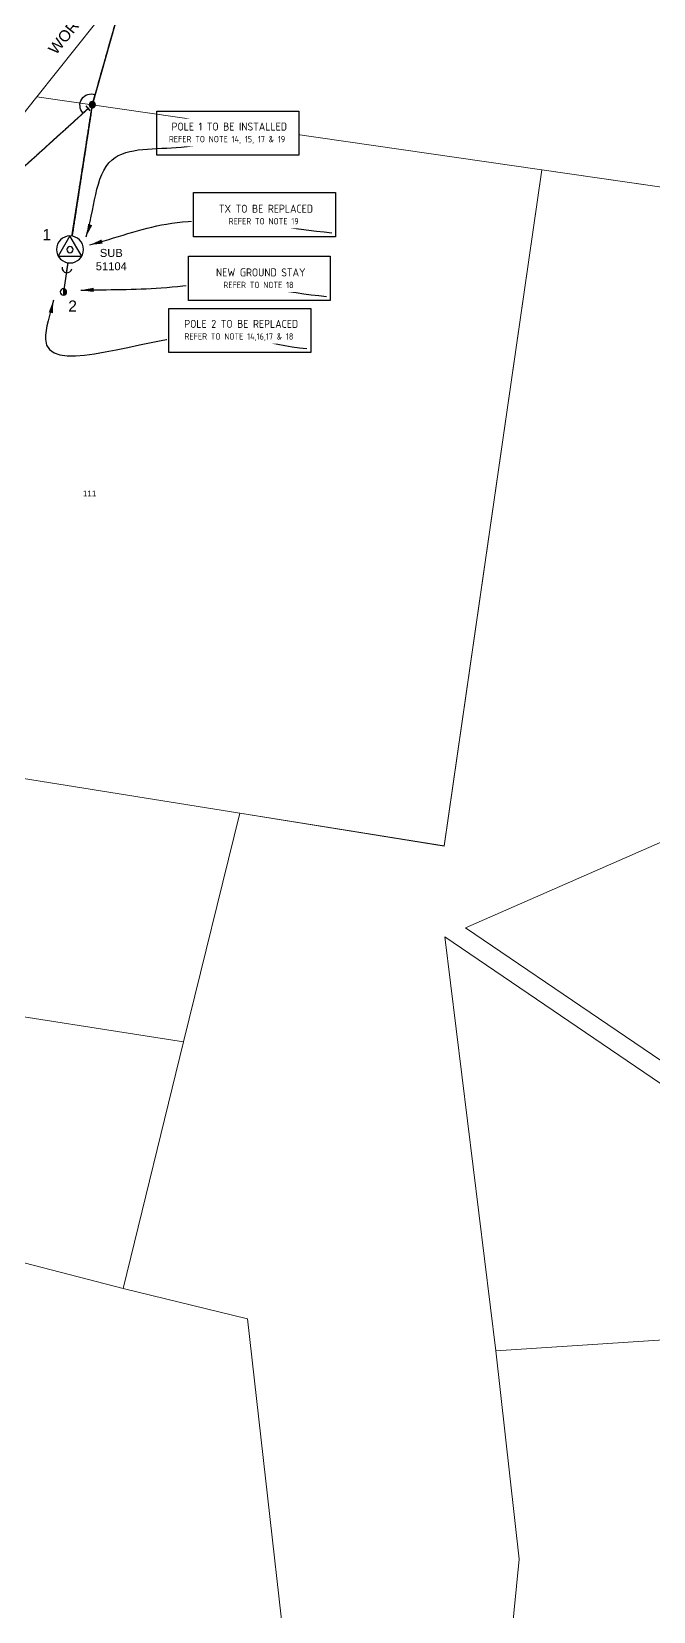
# Model space of a CAD drawing. Header units: metres. Extents: x 282960 to 285195, y 6134329 to 6136665.
# Drawn here: x 283700 to 283894.5, y 6135110.5 to 6135604 of the extents above; entities that cross this region are included whole.
import ezdxf
from ezdxf.enums import TextEntityAlignment as Align

# ---------------------------------------------------------------- set-up
doc = ezdxf.new("R2010")
doc.units = ezdxf.units.M
doc.linetypes.add('Cable Exist OH', pattern=[1, 1, 0])
doc.linetypes.add('Cable New OH', pattern=[6, 4, -2])
doc.layers.get('0').update_dxf_attribs({"color": 6})
doc.layers.add('Cadastre Land Parcels_SP_EXT', color=9, linetype='Continuous', lineweight=5)
doc.layers.add('Cadastre Roads_SP_EXT', color=9, linetype='Continuous', lineweight=5)
for name, color, linetype in [('Equip_HV_MOD', 3, 'Continuous'), ('Mains_HV_MOD', 3, 'Continuous'), ('Mains_LV_MOD', 3, 'Continuous'), ('Mains_LV_NEW_E23', 2, 'Continuous'), ('Notes', 7, 'Continuous'), ('Notes_HV_MISC', 7, 'Continuous'), ('Notes_LV_MISC', 7, 'Continuous'), ('Notes_SP_MISC', 7, 'Continuous'), ('OH_Details_SP_MISC', 7, 'Continuous'), ('Sub_SP_TR_HV_LV_MOD', 3, 'Continuous'), ('SupportsOH_SP_NEW', 2, 'Continuous'), ('SupportsOH_SP_TR_HV_LV_SL_EXT', 7, 'Continuous'), ('SupportsOH_SP_TR_HV_LV_SL_MOD', 3, 'Continuous'), ('SupportsOH_SP_TR_HV_LV_SL_NEW', 2, 'Continuous')]:
    doc.layers.add(name, color=color, linetype=linetype)
doc.styles.add('ieISOCP', font='isocp.shx')
doc.styles.add('POLE_LABEL', font='arial.ttf')
doc.styles.get("Standard").update_dxf_attribs({"font": 'arial.ttf'})
doc.linetypes.add('Trench-SL', pattern='A,4.5,-1.5,[133,ltypeshp.shx,S=0.5,R=0,X=-0.65,Y=-0.075],-1.2', length=7.2)
doc.dimstyles.get("Standard").update_dxf_attribs({"dimtxt": 0.18, "dimasz": 0.18, "dimexe": 0.18, "dimexo": 0.0625, "dimgap": 0.09, "dimtad": 0, "dimtih": 1, "dimtoh": 1, "dimdec": 4, "dimzin": 0, "dimdsep": 46, "dimtxsty": 'Standard', "dimcen": 0.09, "dimadec": 0, "dimazin": 0, "dimtfac": 1, "dimtdec": 4, "dimtofl": 0, "dimtmove": 0, "dimatfit": 3, "dimfxl": 1, "dimtolj": 1, "dimtzin": 0, "dimarcsym": 0})

# ---------------------------------------------------------------- blocks, each defined once
blk = doc.blocks.new('SUB_POLE_EXT')
blk.add_wipeout([(0, 4.22), (0.42, 4.2), (0.83, 4.14), (1.21, 4.05), (1.62, 3.9), (1.99, 3.72), (2.35, 3.51), (2.68, 3.26), (2.99, 2.99), (3.28, 2.66), (3.52, 2.34), (3.76, 1.92), (3.9, 1.62), (4.04, 1.23), (4.18, 0.63), (4.22, 0), (4.18, -0.61), (4.06, -1.15), (3.9, -1.62), (3.58, -2.24), (3.22, -2.73), (2.97, -3.01), (2.68, -3.26), (2.36, -3.5), (2, -3.72), (1.64, -3.89), (1.25, -4.03), (0.82, -4.14), (0.42, -4.2), (0, -4.22), (-0.41, -4.2), (-0.8, -4.15), (-1.21, -4.05), (-1.62, -3.9), (-1.99, -3.73), (-2.35, -3.51), (-2.68, -3.26), (-2.96, -3.02), (-3.23, -2.72), (-3.51, -2.35), (-3.71, -2.01), (-3.91, -1.6), (-4.05, -1.21), (-4.16, -0.76), (-4.22, -0.14), (-4.21, 0.39), (-4.14, 0.83), (-4.03, 1.27), (-3.9, 1.63), (-3.71, 2.02), (-3.5, 2.37), (-3.28, 2.67), (-2.99, 2.99), (-2.68, 3.27), (-2.33, 3.52), (-1.98, 3.73), (-1.63, 3.9), (-1.2, 4.05), (-0.78, 4.15), (-0.4, 4.21)])
blk.add_line((2.16, 0.48), (2.16, 0.48, 0))
blk.add_lwpolyline([(-4.22, 0, 1), (4.22, 0, 1)], format="xyb", close=True)
blk.add_lwpolyline([(2.14, 0.52), (0, 4.22), (-3.66, -2.11), (3.66, -2.11)], close=True)
for tag, height, flags, p in [('STREET_CODE', 0.2, 9, (1.5, 0)), ('ASSET_NUM', 3.5, 8, (2, 2)), ('CONSTRUCTED_VOLTAGE', 0.2, 9, (1.5, -0.2)), ('OPERATING_VOLTAGE', 0.2, 9, (1.5, -0.6)), ('OPERATED_BY', 0.2, 9, (1.5, -0.8)), ('ORIENTATION', 0.2, 9, (1.5, -1.2)), ('OWNED_BY', 0.2, 9, (1.5, -1.4)), ('SECONDARY_VOLTAGE', 0.2, 9, (1.5, -1.6)), ('STATE', 0.2, 9, (1.5, -1.8)), ('SUBSTATION_TYPE', 0.2, 9, (1.5, -2)), ('STREETNAME', 0.2, 9, (1.5, -2.8)), ('SUBURB', 0.2, 9, (1.5, -3)), ('Z', 0.2, 1, (1.5, -3.4)), ('NO_PHASES', 0.2, 9, (1.5, -0.4)), ('MAINTAINED_BY', 0.2, 9, (1.5, -1)), ('USAGE', 0.2, 9, (1.5, -2.2)), ('LEGEND', 0.2, 9, (1.5, -2.4)), ('LOCATION', 0.2, 9, (1.5, -2.6)), ('NOTES', 0.2, 9, (1.5, -3.2))]:
    blk.add_attdef(tag, text='', height=height, dxfattribs=dict(flags=flags)).set_placement(p, align=Align.MIDDLE_LEFT)
blk = doc.blocks.new('POLE_EXT')
blk.add_hatch(color=256).paths.add_polyline_path([(-1, 0, 1), (1, 0, 1)])
blk.add_lwpolyline([(-1, 0, 1), (1, 0, 1)], format="xyb", close=True)
for tag, height, flags, p in [('pNumber', 2.5, 8, (-17.84, 2.07)), ('OWNED_BY', 0.2, 9, (1.35, -0.4)), ('SPECIAL_USE', 0.2, 9, (1.35, -0.8)), ('STATE', 0.2, 9, (1.35, -1)), ('cLV', 0.2, 9, (1.35, -1.4)), ('hDepth', 0.2, 9, (1.35, -1.6)), ('hDia', 0.2, 9, (1.35, -1.8)), ('cHV', 0.2, 9, (1.35, -2)), ('cLinedev', 0.2, 9, (1.35, -3.4)), ('pExisting', 0.2, 9, (1.35, -3.8)), ('pFooting', 0.2, 9, (1.35, -4.4)), ('pNew', 0.2, 9, (1.35, -4.6)), ('pRelocate', 0.2, 9, (1.35, -5)), ('PARENT', 0.2, 9, (1.35, -0.6)), ('USAGE', 0.2, 9, (1.35, -1.2)), ('LBRACKET', 0.2, 9, (1.35, -2.2)), ('LExisting', 0.2, 9, (1.35, -2.4)), ('LANTNUMBER', 0.2, 9, (1.35, -2.6)), ('LOther', 0.2, 9, (1.35, -2.8)), ('LRemove', 0.2, 9, (1.35, -3)), ('LEGEND', 0.2, 9, (1.35, -3.2)), ('LOCATION', 0.2, 9, (1.35, -3.6)), ('PFNUMBER', 0.2, 9, (1.35, -4)), ('NEWPFNUMBER', 0.2, 9, (1.35, -4.2)), ('pRemove', 0.2, 9, (1.35, -5.2)), ('pReplace', 0.2, 9, (1.35, -5.4)), ('pStay', 0.2, 9, (1.35, -5.6)), ('pType', 0.2, 9, (1.35, -5.8)), ('cspan', 0.2, 9, (1.35, -6)), ('STREETNAME', 0.2, 9, (1.35, -6.2)), ('SUBURB', 0.2, 9, (1.35, -6.4)), ('OPERATED_BY', 0.2, 9, (1.36, -7.01)), ('NOTES', 0.2, 9, (1.35, -6.6)), ('MAINTAINED_BY', 0.2, 9, (1.36, -6.81))]:
    blk.add_attdef(tag, text='', height=height, dxfattribs=dict(flags=flags)).set_placement(p, align=Align.MIDDLE_LEFT)
at = {"style": 'POLE_LABEL'}
for tag, height, flags, p in [('STRUCTURE_PLANT_NUMBER', 0.2, 9, (1.35, 0.03)), ('ASSET_NUM', 2.5, 8, (2, 2)), ('STREET_CODE', 0.2, 9, (1.35, -0.2))]:
    blk.add_attdef(tag, text='', height=height, dxfattribs=dict(at, flags=flags)).set_placement(p, align=Align.MIDDLE_LEFT)
at = {"flags": 1}
blk.add_attdef('Z', (1.35, -7.33), '', height=0.2, dxfattribs=at)
blk = doc.blocks.new('HV_End Shackle_EXT')
blk.add_wipeout([(-0.25, 0), (-0.25, 1.81), (0.25, 1.82), (0.25, 0)])
blk.add_line((1, 1.81), (-1, 1.81))
for tag, flags, p in [('CONNECTOR_TYPE', 9, (1.5, 0)), ('CONSTRUCTED_VOLTAGE', 9, (1.5, -0.2)), ('OPERATING_VOLTAGE', 9, (1.5, -0.6)), ('ORIENTATION', 9, (1.5, -0.8)), ('OWNED_BY', 9, (1.5, -1)), ('OPERATED_BY', 9, (1.5, -1.2)), ('STATE', 9, (1.5, -1.6)), ('Z', 1, (1.5, -2.2)), ('NO_PHASES', 9, (1.5, -0.4)), ('MAINTAINED_BY', 9, (1.5, -1.4)), ('USAGE', 9, (1.5, -1.8)), ('NOTES', 9, (1.5, -2))]:
    blk.add_attdef(tag, text='', height=0.2, dxfattribs=dict(flags=flags)).set_placement(p, align=Align.MIDDLE_LEFT)
blk = doc.blocks.new('POLE_REPLACE_NEW')
for tag, flags, p in [('PFNUMBER', 9, (1.5, -3.6)), ('NEWPFNUMBER', 9, (1.5, -3.8)), ('pFooting', 9, (1.5, -4)), ('pNew', 9, (1.5, -4.2)), ('pRelocate', 9, (1.5, -4.6)), ('pRemove', 9, (1.5, -4.8)), ('pReplace', 9, (1.5, -5)), ('cspan', 9, (1.5, -5.6)), ('SUBURB', 9, (1.5, -5.8)), ('STREETNAME', 9, (1.5, -6)), ('OPERATED_BY', 9, (1.5, -6.6)), ('Z', 1, (1.5, -7)), ('pStay', 9, (1.5, -5.2)), ('pType', 9, (1.5, -5.4)), ('LOCATION', 9, (1.5, -6.2)), ('NOTES', 9, (1.5, -6.4)), ('MAINTAINED_BY', 9, (1.5, -6.8))]:
    blk.add_attdef(tag, text='', height=0.2, dxfattribs=dict(flags=flags)).set_placement(p, align=Align.MIDDLE_LEFT)
blk.add_wipeout([(0, 1), (-0.13, 0.99), (-0.25, 0.97), (-0.37, 0.93), (-0.48, 0.88), (-0.59, 0.81), (-0.68, 0.73), (-0.77, 0.64), (-0.84, 0.54), (-0.9, 0.43), (-0.95, 0.31), (-0.98, 0.19), (-1, 0.06), (-1, -0.06), (-0.98, -0.19), (-0.95, -0.31), (-0.9, -0.43), (-0.84, -0.54), (-0.77, -0.64), (-0.68, -0.73), (-0.59, -0.81), (-0.48, -0.88), (-0.37, -0.93), (-0.25, -0.97), (-0.13, -0.99), (0, -1), (0.13, -0.99), (0.25, -0.97), (0.37, -0.93), (0.48, -0.88), (0.59, -0.81), (0.68, -0.73), (0.77, -0.64), (0.84, -0.54), (0.9, -0.43), (0.95, -0.31), (0.98, -0.19), (1, -0.06), (1, 0.06), (0.98, 0.19), (0.95, 0.31), (0.9, 0.43), (0.84, 0.54), (0.77, 0.64), (0.68, 0.73), (0.59, 0.81), (0.48, 0.88), (0.37, 0.93), (0.25, 0.97), (0.13, 0.99)])
h = blk.add_hatch(color=256)
edge = h.paths.add_edge_path()
edge.add_arc((0, 0), 1, 270, 450)
edge.add_line((0, 1), (0, -1))
blk.add_lwpolyline([(0, 1), (0, -1)])
at = {"lineweight": -3}
blk.add_arc((0, 0), 1, 90, 270, dxfattribs=at)
blk.add_arc((0, 0), 1, 270, 90)
at = {"style": 'POLE_LABEL', "flags": 9}
blk.add_attdef('STRUCTURE_PLANT_NUMBER', text='', height=0.2, dxfattribs=at).set_placement((1.5, 0.24), align=Align.MIDDLE_LEFT)
for tag, height, flags, p in [('STREET_CODE', 0.2, 9, (1.5, 0)), ('ASSET_NUM', 2.5, 8, (2, 2)), ('OWNED_BY', 0.2, 9, (1.5, -0.2)), ('SPECIAL_USE', 0.2, 9, (1.5, -0.6)), ('STATE', 0.2, 9, (1.5, -0.8)), ('cLV', 0.2, 9, (1.5, -1.2)), ('cHV', 0.2, 9, (1.5, -1.8)), ('cLinedev', 0.2, 9, (1.5, -3.2)), ('PARENT', 0.2, 9, (1.5, -0.4)), ('USAGE', 0.2, 9, (1.5, -1)), ('hDepth', 0.2, 9, (1.5, -1.4)), ('hDia', 0.2, 9, (1.5, -1.6)), ('LBRACKET', 0.2, 9, (1.5, -2)), ('LExisting', 0.2, 9, (1.5, -2.2)), ('LANTNUMBER', 0.2, 9, (1.5, -2.4)), ('LOther', 0.2, 9, (1.5, -2.6)), ('LRemove', 0.2, 9, (1.5, -2.8)), ('LEGEND', 0.2, 9, (1.5, -3)), ('pExisting', 0.2, 9, (1.5, -3.4)), ('pNumber', 2, 8, (1.5, -4.4))]:
    blk.add_attdef(tag, text='', height=height, dxfattribs=dict(flags=flags)).set_placement(p, align=Align.MIDDLE_LEFT)
blk = doc.blocks.new('POLE_NEW')
for tag, height, flags, p in [('pNumber', 2.5, 8, (-17.84, 2.07)), ('OWNED_BY', 0.2, 9, (1.15, -0.4)), ('SPECIAL_USE', 0.2, 9, (1.15, -0.8)), ('STATE', 0.2, 9, (1.15, -1)), ('cLV', 0.2, 9, (1.15, -1.4)), ('hDepth', 0.2, 9, (1.15, -1.6)), ('hDia', 0.2, 9, (1.15, -1.8)), ('cHV', 0.2, 9, (1.15, -2)), ('cLinedev', 0.2, 9, (1.15, -3.4)), ('pExisting', 0.2, 9, (1.15, -3.6)), ('pFooting', 0.2, 9, (1.15, -4.2)), ('pNew', 0.2, 9, (1.15, -4.4)), ('pRelocate', 0.2, 9, (1.15, -4.8)), ('pRemove', 0.2, 9, (1.15, -5)), ('PARENT', 0.2, 9, (1.15, -0.6)), ('USAGE', 0.2, 9, (1.15, -1.2)), ('LBRACKET', 0.2, 9, (1.15, -2.2)), ('LExisting', 0.2, 9, (1.15, -2.4)), ('LANTNUMBER', 0.2, 9, (1.15, -2.6)), ('LOther', 0.2, 9, (1.15, -2.8)), ('LRemove', 0.2, 9, (1.15, -3)), ('LEGEND', 0.2, 9, (1.15, -3.2)), ('PFNUMBER', 0.2, 9, (1.15, -3.8)), ('NEWPFNUMBER', 0.2, 9, (1.15, -4)), ('pReplace', 0.2, 9, (1.15, -5.2)), ('pStay', 0.2, 9, (1.15, -5.4)), ('pType', 0.2, 9, (1.15, -5.6)), ('cspan', 0.2, 9, (1.15, -5.8)), ('SUBURB', 0.2, 9, (1.15, -6)), ('STREETNAME', 0.2, 9, (1.15, -6.2)), ('OPERATED_BY', 0.2, 9, (1.15, -6.89)), ('LOCATION', 0.2, 9, (1.15, -6.4)), ('NOTES', 0.2, 9, (1.15, -6.6)), ('MAINTAINED_BY', 0.2, 9, (1.15, -7.22))]:
    blk.add_attdef(tag, text='', height=height, dxfattribs=dict(flags=flags)).set_placement(p, align=Align.MIDDLE_LEFT)
at = {"style": 'POLE_LABEL'}
for tag, height, flags, p in [('STRUCTURE_PLANT_NUMBER', 0.2, 9, (1.15, 0.09)), ('ASSET_NUM', 2.5, 8, (2, 2)), ('STREET_CODE', 0.2, 9, (1.15, -0.2))]:
    blk.add_attdef(tag, text='', height=height, dxfattribs=dict(at, flags=flags)).set_placement(p, align=Align.MIDDLE_LEFT)
at = {"flags": 1}
blk.add_attdef('Z', (1.15, -7.59), '', height=0.2, dxfattribs=at)
blk.add_wipeout([(0.07, 1), (-0.06, 1), (-0.18, 0.98), (-0.3, 0.95), (-0.42, 0.91), (-0.53, 0.85), (-0.63, 0.77), (-0.73, 0.69), (-0.81, 0.59), (-0.87, 0.49), (-0.93, 0.37), (-0.97, 0.25), (-0.99, 0.13), (-1, 0.01), (-0.99, -0.12), (-0.97, -0.24), (-0.93, -0.36), (-0.88, -0.48), (-0.81, -0.58), (-0.73, -0.68), (-0.64, -0.77), (-0.54, -0.84), (-0.43, -0.9), (-0.31, -0.95), (-0.19, -0.98), (-0.07, -1), (0.06, -1), (0.18, -0.98), (0.3, -0.95), (0.42, -0.91), (0.53, -0.85), (0.63, -0.77), (0.73, -0.69), (0.81, -0.59), (0.87, -0.49), (0.93, -0.37), (0.97, -0.25), (0.99, -0.13), (1, -0.01), (0.99, 0.12), (0.97, 0.24), (0.93, 0.36), (0.88, 0.48), (0.81, 0.58), (0.73, 0.68), (0.64, 0.77), (0.54, 0.84), (0.43, 0.9), (0.31, 0.95), (0.19, 0.98)])
at = {"lineweight": -3}
blk.add_lwpolyline([(-1, 0, 1), (1, 0, 1)], format="xyb", close=True, dxfattribs=at)
blk = doc.blocks.new('STAY_NEW')
blk.add_line((0, 0), (-7.17, 0))
blk.add_arc((-5.67, 0), 1.5, 90, 270)

msp = doc.modelspace()

# ---------------------------------------------------------------- linework, layer by layer
at = {"layer": 'Cadastre Land Parcels_SP_EXT', "linetype": 'Continuous'}
for p, q in [((283768.37, 6135667.21), (283701.74, 6135583.63)), ((283701.74, 6135583.63), (283859.56, 6135560.8)), ((283859.56, 6135560.8), (283934.54, 6135549.96))]:
    msp.add_line(p, q, dxfattribs=at)
for points in [[(283859.56, 6135560.8), (283701.74, 6135583.63), (283676.56, 6135552.05), (283650.69, 6135499.45), (283621.99, 6135382.74), (283623.97, 6135382.42), (283765.17, 6135359.83), (283829.1, 6135349.6), (283859.56, 6135560.8)], [(283835.76, 6135324.07), (283969.21, 6135233.43), (283969.7, 6135234.1), (283970.24, 6135234.75), (283970.81, 6135235.36), (283971.41, 6135235.95), (283972.04, 6135236.5), (283972.69, 6135237.02), (283973.38, 6135237.51), (283974.08, 6135237.95), (283974.81, 6135238.36), (283975.57, 6135238.74), (283976.33, 6135239.07), (283977.12, 6135239.36), (283977.92, 6135239.61), (283978.73, 6135239.82), (283979.56, 6135239.98), (283980.38, 6135240.1), (283981.22, 6135240.18), (283982.06, 6135240.21), (283982.89, 6135240.2), (283983.57, 6135240.17), (283981.49, 6135387.83), (283835.76, 6135324.07)], [(283765.17, 6135359.83), (283623.97, 6135382.42), (283623.26, 6135379.51), (283627.82, 6135377.1), (283626.98, 6135373.7), (283621.83, 6135373.68), (283606.3, 6135310.55), (283747.6, 6135288.38), (283765.17, 6135359.83)], [(283747.6, 6135288.38), (283606.3, 6135310.55), (283600.33, 6135286.27), (283604.89, 6135283.86), (283604.05, 6135280.46), (283598.89, 6135280.44), (283590.68, 6135247.06), (283728.68, 6135211.44), (283747.6, 6135288.38)]]:
    msp.add_lwpolyline(points, close=True, dxfattribs=at)
for points in [[(283934.54, 6135549.96), (283859.56, 6135560.8), (283829.1, 6135349.59), (283765.17, 6135359.83), (283747.6, 6135288.38), (283728.68, 6135211.44), (283767.53, 6135201.89), (283785.17, 6135046.21)], [(283848.22, 6135083.63), (283852.47, 6135126.89), (283845.23, 6135191.97), (283829.26, 6135321.23), (283966.71, 6135227.87), (283966.92, 6135228.68), (283967.18, 6135229.48), (283967.47, 6135230.26), (283967.81, 6135231.03), (283968.19, 6135231.78), (283968.6, 6135232.51), (283969.05, 6135233.21), (283969.2, 6135233.43), (283835.76, 6135324.07), (283981.49, 6135387.83), (284117.58, 6135337.37), (284195.42, 6135308.51), (284193.36, 6135294.31), (284196.33, 6135293.88), (284149.17, 6134968.88)], [(283966.71, 6135227.87), (283829.26, 6135321.23), (283829.26, 6135321.23), (283845.22, 6135191.97), (283983.68, 6135200.98)]]:
    msp.add_lwpolyline(points, dxfattribs=at)
at = {"layer": 'Cadastre Roads_SP_EXT', "linetype": 'Continuous'}
for p, q in [((283701.74, 6135583.63), (283768.37, 6135667.21)), ((283676.56, 6135552.05), (283701.74, 6135583.63))]:
    msp.add_line(p, q, dxfattribs=at)
at = {"layer": 'Mains_HV_MOD', "linetype": 'Cable Exist OH'}
msp.add_line((283719.05, 6135581.13), (283741.57, 6135660.68), dxfattribs=at)
at = {"layer": 'Mains_HV_MOD', "linetype": 'Continuous'}
msp.add_lwpolyline([(283716.17, 6135578.52, -0.803294), (283719.93, 6135584.24)], format="xyb", dxfattribs=at)
at = {"layer": 'Mains_HV_MOD', "linetype": 'Cable Exist OH'}
msp.add_lwpolyline([(283719.05, 6135581.13), (283712.06, 6135535.85)], dxfattribs=at)
at = {"layer": 'Mains_LV_MOD', "linetype": 'Cable Exist OH'}
for p, q in [((283719.05, 6135581.13), (283741.57, 6135660.68)), ((283712.06, 6135535.85), (283719.05, 6135581.13))]:
    msp.add_line(p, q, dxfattribs=at)
at = {"layer": 'Mains_LV_NEW_E23', "color": 2, "linetype": 'Trench-SL', "flags": 128}
msp.add_lwpolyline([(283712.06, 6135535.85), (283710.02, 6135522.64)], dxfattribs=at)
at = {"layer": 'OH_Details_SP_MISC', "color": 7, "linetype": 'Continuous', "flags": 128}
msp.add_lwpolyline([(283712.06, 6135535.85), (283719.05, 6135581.13), (283741.57, 6135660.68), (283706.73, 6135656.96)], dxfattribs=at)

# ---------------------------------------------------------------- block references
at = {"layer": 'SupportsOH_SP_NEW', "color": 2, "rotation": 80.70789335295082}
msp.add_blockref('STAY_NEW', (283712.04, 6135535.73), dxfattribs=at)

# ---------------------------------------------------------------- texts
at = {"layer": 'Cadastre Land Parcels_SP_EXT'}
msp.add_text('111', height=1.8, dxfattribs=at).set_placement((283716.1, 6135458.81))
at = {"layer": 'Notes'}
msp.add_text('WORRIGEE RD', height=3.5, rotation=51.1271, dxfattribs=at).set_placement((283707.69, 6135596.47))

# ---------------------------------------------------------------- leaders
at = {"layer": 'Notes_SP_MISC', "color": 9, "linetype": 'Continuous', "path_type": 1}
for points in [[(283717.1, 6135539.89), (283725.2, 6135563.89), (283746.79, 6135567.87), (283774.27, 6135574.4)], [(283718.22, 6135537.33), (283742.23, 6135543.83), (283755.76, 6135544.89), (283793.9, 6135541.14)], [(283715.49, 6135523.17), (283740.61, 6135523.94), (283754.14, 6135525), (283792.28, 6135521.25)], [(283706.87, 6135520.06), (283704.37, 6135507.9), (283748.02, 6135508.7), (283786.16, 6135504.95)]]:
    msp.add_leader(points, dimstyle='Standard', override={"dimasz": 4, "dimfxl": 1.25}, dxfattribs=at)

# ---------------------------------------------------------------- next in the draw order: block references
at = {"layer": 'Sub_SP_TR_HV_LV_MOD'}
msp.add_blockref('SUB_POLE_EXT', (283712.06, 6135535.91), dxfattribs=at)
at = {"layer": 'SupportsOH_SP_TR_HV_LV_SL_NEW'}
ref = msp.add_blockref('POLE_REPLACE_NEW', (283710.02, 6135522.64), dxfattribs=at)
ref.add_attrib('pNumber', '2', dxfattribs={"height": 3.5}).set_placement((283711.52, 6135518.24), align=Align.MIDDLE_LEFT)

# ---------------------------------------------------------------- next in the draw order: texts
at = {"layer": 'Notes_SP_MISC', "char_height": 2.5, "width": 42.55, "attachment_point": 5, "style": 'ieISOCP', "bg_fill": 3, "box_fill_scale": 1.5, "bg_fill_color": 256, "bg_fill_transparency": 0}
for s, insert in [(' POLE 1 TO BE INSTALLED\\P{\\H0.8x;REFER TO NOTE 14, 15, 17 & 19}', (283761.16, 6135572.22)), (' TX TO BE REPLACED\\P{\\H0.8x;REFER TO NOTE 19 }', (283772.62, 6135546.8)), (' NEW GROUND STAY\\P{\\H0.8x;REFER TO NOTE 18}', (283771, 6135526.91)), (' POLE 2 TO BE REPLACED\\P{\\H0.8x;REFER TO NOTE 14,16,17 & 18}', (283764.88, 6135510.6))]:
    msp.add_mtext(s, dxfattribs=dict(at, insert=insert))

# ---------------------------------------------------------------- next in the draw order: linework, layer by layer
at = {"layer": 'Mains_HV_MOD', "linetype": 'Cable Exist OH'}
msp.add_lwpolyline([(283660.16, 6135527.78), (283719.05, 6135581.13)], dxfattribs=at)
at = {"layer": 'Notes_SP_MISC', "linetype": 'ByBlock'}
for points in [[(283783.61, 6135565.31), (283739.26, 6135565.31), (283739.26, 6135579.12), (283783.61, 6135579.12)], [(283795.08, 6135539.89), (283750.72, 6135539.89), (283750.72, 6135553.7), (283795.08, 6135553.7)], [(283793.46, 6135520), (283749.1, 6135520), (283749.1, 6135533.81), (283793.46, 6135533.81)], [(283787.34, 6135503.69), (283742.98, 6135503.69), (283742.98, 6135517.51), (283787.34, 6135517.51)]]:
    msp.add_lwpolyline(points, close=True, dxfattribs=at)
at = {"layer": 'OH_Details_SP_MISC', "color": 7, "linetype": 'Continuous', "flags": 128}
msp.add_lwpolyline([(283719.05, 6135581.13), (283660.16, 6135527.78)], dxfattribs=at)

# ---------------------------------------------------------------- next in the draw order: block references
at = {"layer": 'SupportsOH_SP_TR_HV_LV_SL_EXT'}
msp.add_blockref('POLE_EXT', (283712.06, 6135535.85), dxfattribs=at)

# ---------------------------------------------------------------- next in the draw order: block references
at = {"layer": 'Equip_HV_MOD', "linetype": 'Continuous', "rotation": 128.8387953307141}
msp.add_blockref('HV_End Shackle_EXT', (283719.05, 6135581.13), dxfattribs=at)
at = {"layer": 'SupportsOH_SP_TR_HV_LV_SL_NEW'}
ref = msp.add_blockref('POLE_NEW', (283712.06, 6135535.85), dxfattribs=at)
ref.add_attrib('pNumber', '1', dxfattribs={"height": 3.5}).set_placement((283703.43, 6135540.55), align=Align.MIDDLE_LEFT)

# ---------------------------------------------------------------- next in the draw order: texts
at = {"layer": 'Notes_SP_MISC', "linetype": 'Cable New OH', "insert": (283724.98, 6135532.73), "char_height": 2.5, "attachment_point": 5, "bg_fill": 3, "box_fill_scale": 1.2, "bg_fill_color": 256, "bg_fill_transparency": 0}
msp.add_mtext_dynamic_manual_height_columns('SUB \\P51104', width=10.435, gutter_width=4, heights=[0], dxfattribs=at)

# ---------------------------------------------------------------- next in the draw order: block references
at = {"layer": 'SupportsOH_SP_TR_HV_LV_SL_MOD'}
msp.add_blockref('POLE_EXT', (283719.05, 6135581.13), dxfattribs=at)

# ---------------------------------------------------------------- next in the draw order: texts
at = {"layer": 'Notes_HV_MISC', "linetype": 'Cable New OH', "insert": (283724.98, 6135532.73), "char_height": 2.5, "attachment_point": 5, "bg_fill": 3, "box_fill_scale": 1.2, "bg_fill_color": 256, "bg_fill_transparency": 0}
msp.add_mtext_dynamic_manual_height_columns('SUB \\P51104', width=10.435, gutter_width=4, heights=[0], dxfattribs=at)

# ---------------------------------------------------------------- next in the draw order: texts
at = {"layer": 'Notes_LV_MISC', "linetype": 'Cable New OH', "insert": (283724.98, 6135532.73), "char_height": 2.5, "attachment_point": 5, "bg_fill": 3, "box_fill_scale": 1.2, "bg_fill_color": 256, "bg_fill_transparency": 0}
msp.add_mtext_dynamic_manual_height_columns('SUB \\P51104', width=10.435, gutter_width=4, heights=[0], dxfattribs=at)

doc.saveas('drawing.dxf')
